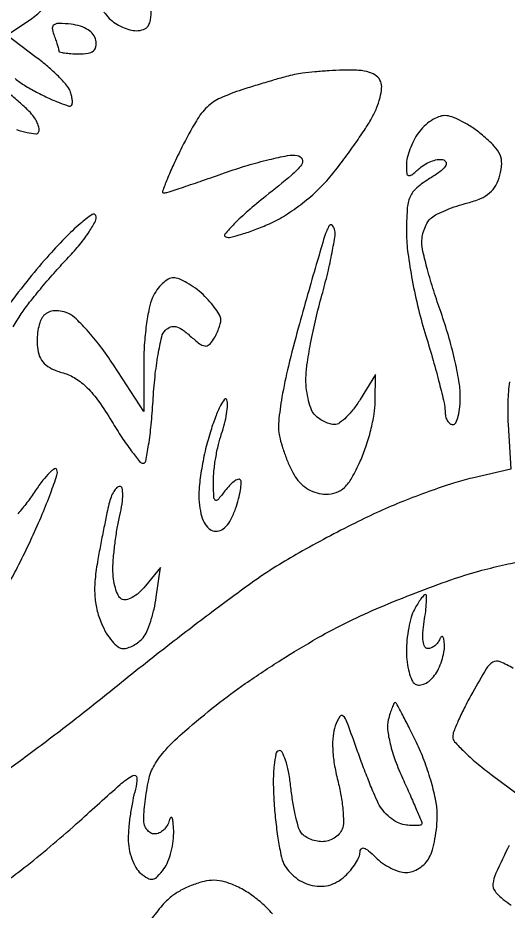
# Model space of a CAD drawing. Extents: x 3.4 to 43.8, y 4.7 to 62.8.
# Drawn here: x 12.75 to 18.12, y 32.66 to 42.44 of the extents above; entities that cross this region are included whole.
import ezdxf

# ---------------------------------------------------------------- set-up
doc = ezdxf.new("R2010")
doc.units = 0
doc.header["$MEASUREMENT"] = 0

msp = doc.modelspace()

# ---------------------------------------------------------------- linework, layer by layer
for points in [[(12.720267, 41.775513, 0.031082), (12.823607, 41.702103, 0.018757), (12.954178, 41.62769, 0.010974), (13.090158, 41.560566, 0.017167), (13.210222, 41.509484, 0.011521), (13.309457, 41.473834, 0.284105), (13.336653, 41.480253, 0.176835), (13.346637, 41.501719, 0.043388), (13.34658, 41.541301, 0.03909), (13.338491, 41.589497, 0.030505), (13.322522, 41.640149, 0.087961), (13.284331, 41.703591, 0.017751), (13.193986, 41.800018, 0.01823), (13.079356, 41.905953, 0.01616), (12.952723, 42.007777), (12.631185, 42.249639), (12.887846, 42.422869, 0.05074), (13.013696, 42.527822, 0.056321)], [(13.69057, 42.504434, 0.032599), (13.751571, 42.434915, 0.051857), (13.815204, 42.38327, 0.038299), (13.894782, 42.339631, 0.03906), (13.977342, 42.309779, 0.06732), (14.049643, 42.3, 0.084673), (14.126714, 42.313146, 0.157548), (14.176651, 42.35114, 0.117242), (14.203895, 42.42047, 0.036663), (14.211505, 42.53265, 0.026766)], [(12.734564, 41.21656, 0.026369), (12.852669, 41.185937, 0.024268), (12.94641, 41.171535, 0.287863), (12.977965, 41.187037, 0.169493), (12.984775, 41.217812, 0.053087), (12.974128, 41.264529, 0.046142), (12.950141, 41.3179, 0.036966), (12.915148, 41.370333, 0.038179), (12.857174, 41.433989, 0.00945), (12.752568, 41.528903, 0.009612), (12.628312, 41.633294, 0.009499)], [(12.701201, 39.05572, -0.028809), (12.786161, 39.196818, -0.017038), (12.880034, 39.324581, -0.007166), (13.014461, 39.490114, -0.00708), (13.163347, 39.663138, -0.009152), (13.305072, 39.817415, 0.018869), (13.430815, 39.959748, 0.026329), (13.531322, 40.096671, 0.025001), (13.600056, 40.213826, 0.203317), (13.604881, 40.274457, 0.503095), (13.565147, 40.287484, 0.023122), (13.434231, 40.185528, 0.022558), (13.264852, 40.026778, 0.011551), (13.066402, 39.813573, 0.014234), (12.847372, 39.552475, 0.008835), (12.604659, 39.234436, 0.008862)], [(18.135333, 38.454376, 0.032981), (18.114791, 38.238117, 0.021591), (18.1184, 37.987645), (18.1467, 37.49672), (17.7237, 37.399399, 0.021022), (17.52012, 37.343456, 0.008817), (17.250997, 37.251922, 0.008705), (16.9662, 37.143783, 0.011191), (16.7085, 37.034014, 0.010018), (16.443087, 36.907406, 0.006054), (16.133635, 36.747386, 0.006063), (15.830019, 36.580938, 0.010582), (15.583114, 36.434689, 0.017933), (15.30023, 36.244551, 0.00435), (14.847224, 35.909834, 0.004456), (14.334115, 35.516551, 0.00442), (13.826686, 35.113122, -0.00514), (13.331381, 34.720494, -0.006075), (12.854719, 34.359754, -0.005354), (12.44587, 34.064784, -0.037791)], [(12.649337, 36.238282, 0.008905), (12.777877, 36.484363, 0.007686), (12.904239, 36.747169, 0.007994), (13.018517, 37.005267, 0.011628), (13.110299, 37.236683, 0.007303), (13.179148, 37.43149, 0.163141), (13.179247, 37.490558, 0.477077), (13.153019, 37.500393, 0.060131), (13.097553, 37.458084, 0.036458), (13.023754, 37.374979, 0.017705), (12.941428, 37.259142, -0.018093), (12.850129, 37.130889, -0.01748), (12.748786, 37.008045, -0.017701)], [(12.598334, 32.964631, 0.008314), (12.851545, 33.157675, 0.008703), (13.138957, 33.392679, 0.008078), (13.425349, 33.643347, -0.002221), (13.870913, 34.042645, -0.052353), (14.008167, 34.140971, -0.5565), (14.052639, 34.116756, -0.084159), (14.038699, 33.99211, 0.020431), (14.008151, 33.866436, 0.012967), (13.982412, 33.71796, 0.013023), (13.964696, 33.570642, 0.023413), (13.959, 33.449067, 0.045695), (13.969055, 33.33927, 0.04072), (13.998966, 33.228636, 0.042978), (14.042862, 33.133263, 0.090451), (14.095055, 33.071002, 0.042777), (14.172666, 33.017078, 0.179145), (14.227788, 33.007776, 0.157948), (14.279942, 33.036311, 0.031378), (14.348855, 33.119113, 0.062793), (14.393323, 33.199373, 0.032232), (14.42913, 33.308854, 0.031435), (14.451902, 33.428032, 0.040987), (14.456786, 33.53892, 0.013968), (14.450717, 33.630964, 0.07994), (14.43849, 33.678195, 0.562596), (14.423684, 33.680177, 0.106216), (14.408283, 33.64965, -0.071619), (14.384452, 33.593064, -0.07028), (14.345504, 33.54509, -0.075733), (14.297925, 33.512723, -0.112012), (14.248897, 33.5016, -0.130505), (14.202869, 33.513822, -0.100656), (14.163655, 33.548196, -0.088483), (14.13728, 33.599616, -0.074493), (14.1282, 33.660225, -0.023202), (14.131895, 33.73981, -0.008305), (14.144301, 33.852758, -0.008219), (14.162026, 33.976352, -0.009629), (14.183012, 34.092908, -0.084924), (14.245435, 34.255372, -0.049552), (14.369596, 34.423778, -0.031648), (14.578451, 34.627596, -0.00933), (14.923262, 34.91291, -0.017035), (15.241213, 35.148912, -0.010308), (15.632455, 35.407398, -0.010322), (16.031972, 35.648289, -0.017828), (16.375007, 35.82963, -0.012001), (16.716312, 35.984774, -0.008312), (17.109117, 36.144413, -0.008387), (17.491816, 36.285246, -0.017023), (17.798014, 36.380568, -0.010432), (18.058355, 36.446184, -0.013926), (18.297334, 36.494175, -0.011121)], [(18.175297, 35.314993, 0.036195), (18.03021, 35.38718, 0.233225), (17.950887, 35.381703, 0.125881), (17.878903, 35.310828, 0.008263), (17.731147, 35.056428, 0.009831), (17.647303, 34.899236, 0.012516), (17.576516, 34.75092, 0.010526), (17.523396, 34.625006, 0.094825), (17.5122, 34.566503, 0.184849), (17.532864, 34.512519, 0.016169), (17.636086, 34.40467, 0.019512), (17.772387, 34.281219, 0.013912), (17.933938, 34.15346), (18.355676, 33.838603)], [(18.128198, 33.374784, 0.006016), (17.984399, 33.072436, 0.081896), (17.952146, 32.955204, 0.195254), (17.975497, 32.874177, 0.063449), (18.06601, 32.785027, 0.004258), (18.150952, 32.721444, 0.001418)], [(15.538958, 32.625976, 0.033989), (15.417645, 32.748041, 0.03324), (15.287338, 32.847942, 0.03639), (15.148698, 32.926381, 0.039578), (15.014479, 32.977363, 0.071094), (14.898065, 32.994, 0.05887), (14.790025, 32.981235, 0.032364), (14.662652, 32.941846, 0.031787), (14.536866, 32.884435, 0.043726), (14.432905, 32.816454, 0.049228), (14.330708, 32.718364, 0.01861), (14.207577, 32.563045, 0.018222)]]:
    msp.add_lwpolyline(points, format="xyb")
for points in [[(13.333288, 42.370192, 0.019049), (13.205688, 42.379899, 0.144481), (13.147835, 42.36518, 0.283863), (13.128103, 42.327416, 0.073818), (13.143661, 42.257523, -0.007722), (13.164315, 42.201111, -0.009512), (13.181756, 42.147858, -0.008134), (13.194774, 42.102791, -0.066332), (13.1976, 42.081581, 0.342593), (13.20838, 42.067694, 0.022364), (13.26155, 42.056593, 0.025007), (13.331845, 42.048751, 0.015277), (13.415303, 42.0462, 0.035513), (13.518763, 42.053558, 0.130965), (13.578546, 42.079005, 0.187724), (13.605688, 42.124618, 0.088497), (13.60493, 42.19425, 0.118766), (13.57647, 42.257326, 0.084141), (13.519027, 42.310056, 0.069324), (13.436151, 42.348702, 0.046003)], [(16.309305, 41.867186, 0.008088), (16.158223, 41.860646, 0.007532), (16.003795, 41.84912, 0.007532), (15.866874, 41.834741, 0.025184), (15.7779, 41.819464, 0.012602), (15.686992, 41.796676, 0.00314), (15.539578, 41.75475, 0.003207), (15.371467, 41.704623, 0.003217), (15.20419, 41.652395, 0.029353), (14.968582, 41.561619, 0.084536), (14.824075, 41.463788, 0.069509), (14.704864, 41.312763, 0.015486), (14.547322, 41.023317, 0.00769), (14.454192, 40.831554, 0.013608), (14.38418, 40.670251, 0.008181), (14.334422, 40.540399, 0.520727), (14.346319, 40.5234, 0.077761), (14.383217, 40.529173, 0.001563), (14.563596, 40.587659, 0.003665), (14.774018, 40.658326, 0.00245), (15.013872, 40.742155, -0.012112), (15.262904, 40.823827, -0.014422), (15.501597, 40.888307, -0.013244), (15.704434, 40.931225, -0.08509), (15.808909, 40.932505, -0.242257), (15.862666, 40.893073, -0.287667), (15.85663, 40.831451, -0.054107), (15.747205, 40.717687, -0.005849), (15.464394, 40.486627, 0.01068), (15.2697, 40.324398, 0.01981), (15.120025, 40.183369, 0.018122), (15.01825, 40.071745, 0.530848), (15.026998, 40.040501, 0.139992), (15.080756, 40.038157, 0.014876), (15.202893, 40.071217, 0.017432), (15.348629, 40.120966, 0.013164), (15.505083, 40.185304, 0.037165), (15.680533, 40.27906, 0.02455), (15.867453, 40.41086, 0.024349), (16.043028, 40.562363, 0.033305), (16.184355, 40.71603, 0.0088), (16.30545, 40.872251, 0.006826), (16.431896, 41.046348, 0.006909), (16.54542, 41.212042, 0.016511), (16.623821, 41.33882, 0.033655), (16.67825, 41.450486, 0.035604), (16.716029, 41.56639, 0.038116), (16.733586, 41.670099, 0.114983), (16.723825, 41.74067, 0.134742), (16.678117, 41.8028, 0.093374), (16.600437, 41.843482, 0.059872), (16.482127, 41.864599, 0.021032)], [(17.425906, 41.3694, 0.095964), (17.355871, 41.355833, 0.048325), (17.275695, 41.314168, 0.04553), (17.198373, 41.253307, 0.050531), (17.136297, 41.181376, 0.035189), (17.08588, 41.097394, 0.027968), (17.043286, 41.000559, 0.028744), (17.013907, 40.90592, 0.060957), (17.0046, 40.829864, 0.020615), (17.008476, 40.735903, 0.325657), (17.028218, 40.713031, 0.228331), (17.062781, 40.720758, 0.011938), (17.15265, 40.795349, -0.048737), (17.21764, 40.841672, -0.048844), (17.290322, 40.8745, -0.053353), (17.359544, 40.889981, -0.115359), (17.413419, 40.883688, -0.261501), (17.439011, 40.85411, -0.213358), (17.429791, 40.812627, -0.07585), (17.372231, 40.755653, -0.020625), (17.265369, 40.68447, 0.038388), (17.118484, 40.578915, 0.116811), (17.045731, 40.480867, 0.086843), (17.013308, 40.343966, 0.015539), (17.00587, 40.080493, 0.032784), (17.020791, 39.862662, 0.013084), (17.068518, 39.567124, 0.012883), (17.136774, 39.250062, 0.015841), (17.217358, 38.9583, -0.005697), (17.297861, 38.688299, -0.007204), (17.365829, 38.43682, -0.005831), (17.417178, 38.225061, -0.0566), (17.427588, 38.13345, 0.055194), (17.433864, 38.076816, 0.074783), (17.452448, 38.02889, 0.094244), (17.479921, 37.996741, 0.170557), (17.5122, 37.9854, 0.288454), (17.544773, 38.005897, 0.048069), (17.571425, 38.078592, 0.040071), (17.58957, 38.181076, 0.025197), (17.595016, 38.30265, 0.042144), (17.580454, 38.464263, 0.013504), (17.53226, 38.700667, 0.013366), (17.464155, 38.962099, 0.014557), (17.383884, 39.2121, -0.008645), (17.303708, 39.452026, -0.010007), (17.235925, 39.683214, -0.009154), (17.186178, 39.880602, -0.056692), (17.174169, 39.984291, -0.05181), (17.181839, 40.059614, -0.04265), (17.204972, 40.137064, -0.044365), (17.239047, 40.205124, -0.082096), (17.27955, 40.251615, -0.058534), (17.339363, 40.290238, -0.016952), (17.439748, 40.335372, -0.016797), (17.557202, 40.378917, -0.017195), (17.676405, 40.414107, 0.037725), (17.816996, 40.461962, 0.076822), (17.915794, 40.52347, 0.087598), (17.983299, 40.605955, 0.062527), (18.028341, 40.71672, 0.054547), (18.047829, 40.843654, 0.114107), (18.029659, 40.941356, 0.08992), (17.966455, 41.035658, 0.025372), (17.836495, 41.156787, 0.027659), (17.728158, 41.238158, 0.02778), (17.611655, 41.306945, 0.028911), (17.503696, 41.355157, 0.090797)], [(16.216372, 40.125833, 0.059747), (16.196373, 40.164406, 0.324537), (16.175487, 40.171924, 0.202004), (16.153355, 40.153999, 0.029583), (16.128628, 40.1004, 0.021258), (16.098682, 40.013135, 0.001185), (16.017693, 39.737413, 0.001826), (15.923262, 39.408613, 0.001336), (15.820729, 39.0429, 0.008559), (15.71277, 38.62629, 0.016127), (15.642338, 38.286165, 0.018622), (15.606383, 38.02085, 0.075554), (15.615055, 37.8585, 0.025133), (15.643939, 37.74744, 0.016734), (15.687581, 37.623338, 0.016865), (15.738157, 37.505478, 0.031374), (15.788155, 37.41435, 0.062281), (15.85217, 37.336619, 0.060011), (15.934106, 37.275922, 0.060976), (16.026784, 37.237185, 0.068633), (16.122387, 37.224, 0.081777), (16.236391, 37.242771, 0.109301), (16.325839, 37.296891, 0.074361), (16.406838, 37.401151, 0.021487), (16.499278, 37.58355, 0.025828), (16.561894, 37.742876, 0.019163), (16.614995, 37.924462, 0.019478), (16.651935, 38.10016, 0.04079), (16.664026, 38.2392), (16.665568, 38.5353), (16.497927, 38.26035, -0.027318), (16.425585, 38.155094, -0.033936), (16.346859, 38.066167, -0.03616), (16.272807, 38.003024, -0.159778), (16.219063, 37.9854, -0.072743), (16.169114, 37.992706, -0.038713), (16.11069, 38.015221, -0.037534), (16.053365, 38.048065, -0.047559), (16.00632, 38.08692, -0.100696), (15.967222, 38.145991, -0.033333), (15.934621, 38.245255, -0.031628), (15.912285, 38.363019, -0.031064), (15.9048, 38.483374, -0.036631), (15.916118, 38.637649, -0.010434), (15.956154, 38.874685, -0.010448), (16.0127, 39.141173, -0.010896), (16.079622, 39.401337, 0.009181), (16.143812, 39.647377, 0.012572), (16.191907, 39.871157, 0.009367), (16.223534, 40.057837, 0.127702)], [(14.453577, 39.5928, 0.134181), (14.397058, 39.577354, 0.05641), (14.333618, 39.529503, 0.050268), (14.273495, 39.459753, 0.04589), (14.22638, 39.377319, 0.057038), (14.188469, 39.260411, 0.016584), (14.15704, 39.073345, 0.016438), (14.135418, 38.858741, 0.016887), (14.1282, 38.645103), (14.1282, 38.128368), (13.796757, 38.641175, 0.018678), (13.656166, 38.841841, 0.021878), (13.507826, 39.020753, 0.021472), (13.371063, 39.159297, 0.11085), (13.278595, 39.213244, 0.049647), (13.194202, 39.231066, 0.079712), (13.120887, 39.227384, 0.09453), (13.061346, 39.202367, 0.102114), (13.017072, 39.157703, 0.072183), (12.989881, 39.098936, 0.031824), (12.97068, 39.015286, 0.030667), (12.961302, 38.922463, 0.036002), (12.964184, 38.834093, 0.069646), (12.989383, 38.732722, 0.10055), (13.040093, 38.655849, 0.086807), (13.122963, 38.597428, 0.040837), (13.246028, 38.551213, -0.070946), (13.382334, 38.490462, -0.055695), (13.50907, 38.3896, -0.042759), (13.637291, 38.237944, -0.019341), (13.779521, 38.01977, 0.010376), (13.889351, 37.844507, 0.015575), (13.992991, 37.696752, 0.010416), (14.083878, 37.580529, 0.225273), (14.122073, 37.5624, 0.35809), (14.15093, 37.586107, 0.009329), (14.182357, 37.762123, 0.015567), (14.210362, 37.981637, 0.009484), (14.23042, 38.242309, -0.012333), (14.25253, 38.509749, -0.016498), (14.286538, 38.750816, -0.013696), (14.326402, 38.946936, -0.140279), (14.36619, 39.01863, -0.104849), (14.421814, 39.054793, -0.149905), (14.480141, 39.058879, -0.098153), (14.54881, 39.027938, -0.029144), (14.638966, 38.955435, 0.018868), (14.739178, 38.871398, 0.130561), (14.797709, 38.846621, 0.223197), (14.844447, 38.860996, 0.067403), (14.893469, 38.919364, 0.028311), (14.923476, 38.97334, 0.024047), (14.949036, 39.033343, 0.024746), (14.966992, 39.090353, 0.060426), (14.972905, 39.133903, 0.130474), (14.961216, 39.180604, 0.027748), (14.916302, 39.252208, 0.027259), (14.853257, 39.331753, 0.02298), (14.778397, 39.408853, 0.029635), (14.693954, 39.479251, 0.030111), (14.602213, 39.538766, 0.031576), (14.516473, 39.58041, 0.097561)], [(15.038469, 38.257894, 0.591036), (15.0135, 38.262475, 0.05423), (14.969897, 38.19538, 0.028218), (14.914342, 38.068083, 0.012586), (14.855067, 37.894979, 0.019991), (14.800527, 37.693822, 0.017028), (14.758841, 37.47792, 0.017365), (14.734427, 37.278728, 0.045627), (14.734998, 37.13493, 0.03353), (14.755581, 37.009135, 0.063552), (14.791325, 36.913055, 0.085646), (14.84041, 36.849017, 0.140654), (14.900968, 36.818523, 0.146396), (14.966848, 36.825381, 0.104719), (15.028243, 36.867666, 0.072749), (15.08424, 36.94715, 0.033282), (15.134, 37.064199, 0.017987), (15.167129, 37.171502, 0.025638), (15.188132, 37.268979, 0.023806), (15.19712, 37.347928, 0.216059), (15.185207, 37.379593, 0.296849), (15.15986, 37.384949, 0.063191), (15.118216, 37.362465, 0.047155), (15.068737, 37.319459, 0.028346), (15.018316, 37.260124, -0.01232), (14.940019, 37.161765, -0.405568), (14.912514, 37.158915, -0.221022), (14.895949, 37.191655, -0.005774), (14.892291, 37.359426, -0.028453), (14.897871, 37.479002, -0.016207), (14.917489, 37.622427, -0.016148), (14.946686, 37.765992, -0.02563), (14.981849, 37.886378, 0.02223), (15.014538, 37.99553, 0.023826), (15.036534, 38.104669, 0.02427), (15.046317, 38.199583, 0.09426)], [(13.867102, 37.3086, 0.1996), (13.835498, 37.29546, 0.055888), (13.801533, 37.252685, 0.047051), (13.770618, 37.191124, 0.034682), (13.747914, 37.11825, 0.007221), (13.725567, 37.017494, 0.00204), (13.693669, 36.859914, 0.002056), (13.659083, 36.681554, 0.00217), (13.626599, 36.506108, 0.020401), (13.59683, 36.291675, 0.038325), (13.59324, 36.116885, 0.044305), (13.615847, 35.961667, 0.040671), (13.66578, 35.808158, 0.034736), (13.718838, 35.702459, 0.043275), (13.782774, 35.613122, 0.049059), (13.84763, 35.550846, 0.168328), (13.902024, 35.532, 0.080293), (13.955514, 35.540645, 0.044218), (14.016477, 35.567059, 0.042646), (14.075109, 35.605681, 0.052636), (14.121935, 35.651351, 0.072614), (14.163126, 35.718876, 0.022259), (14.205128, 35.831053, 0.02176), (14.241514, 35.962401, 0.022222), (14.266049, 36.095501), (14.311111, 36.4203), (14.146664, 36.217783, -0.040207), (14.076292, 36.144097, -0.05658), (14.002129, 36.09171, -0.071076), (13.934984, 36.066433, -0.195354), (13.886008, 36.074726, -0.143593), (13.84908, 36.115826, -0.042088), (13.818654, 36.196019, -0.038488), (13.798134, 36.296445, -0.033036), (13.791818, 36.404143, -0.019999), (13.797808, 36.530232, -0.010183), (13.814885, 36.687992, -0.0101), (13.839134, 36.850201, -0.014897), (13.867509, 36.99135, 0.019643), (13.891392, 37.116276, 0.037742), (13.898943, 37.217907, 0.049907), (13.891796, 37.288425, 0.356567)], [(17.213758, 36.1242, 0.217826), (17.196084, 36.116117, 0.018476), (17.164016, 36.076131, 0.021828), (17.1282, 36.023253, 0.015077), (17.092177, 35.960562, 0.053933), (17.058499, 35.877125, 0.02197), (17.030326, 35.757846, 0.021432), (17.011029, 35.625839, 0.025579), (17.0046, 35.500255, 0.030349), (17.011768, 35.382272, 0.036305), (17.033221, 35.273043, 0.039308), (17.064443, 35.186189, 0.149487), (17.102034, 35.143368, 0.158721), (17.14789, 35.132207, 0.087512), (17.204354, 35.146663, 0.072019), (17.262668, 35.183959, 0.056718), (17.313534, 35.239145, 0.046951), (17.35673, 35.31161, 0.032325), (17.392131, 35.400481, 0.032666), (17.415234, 35.491282, 0.055597), (17.420921, 35.56932, 0.022632), (17.415782, 35.630662, 0.124628), (17.403669, 35.66127, 0.458048), (17.388259, 35.662614, 0.104166), (17.371571, 35.63775, -0.066241), (17.348645, 35.597317, -0.061232), (17.315403, 35.563064, -0.065262), (17.277344, 35.539849, -0.104727), (17.240281, 35.532, -0.284249), (17.207259, 35.552423, -0.081897), (17.188748, 35.61235, -0.051307), (17.185603, 35.705825, -0.023001), (17.199712, 35.8281, 0.01051), (17.215696, 35.941647, 0.017861), (17.223659, 36.037221, 0.012375), (17.225367, 36.112615, 0.4136)], [(16.881423, 34.9398, 0.291348), (16.868949, 34.931857, 0.013917), (16.848351, 34.88433, 0.019133), (16.82658, 34.823343, 0.012208), (16.805753, 34.750968, 0.094482), (16.798591, 34.644826, 0.030321), (16.827251, 34.488795, 0.027132), (16.883507, 34.304675, 0.019641), (16.965086, 34.106244, -0.00294), (17.04507, 33.928787, -0.00443), (17.11249, 33.77312, -0.001839), (17.168436, 33.639374, -0.098441), (17.1738, 33.612393, -0.357831), (17.162959, 33.599184, -0.034528), (17.118715, 33.593524, -0.031656), (17.058176, 33.593832, -0.018702), (16.986277, 33.601466, -0.085949), (16.906962, 33.62728, -0.050522), (16.823688, 33.682687, -0.048639), (16.749266, 33.757086, -0.059198), (16.69611, 33.84, -0.014192), (16.646812, 33.949378, -0.004723), (16.58071, 34.112215, -0.004697), (16.510847, 34.294074, -0.005334), (16.447396, 34.469691, 0.004653), (16.354052, 34.729145, 0.111071), (16.31213, 34.793708, 0.490815), (16.27453, 34.788452, 0.041288), (16.22646, 34.685503, 0.065861), (16.201366, 34.574737, 0.033882), (16.198017, 34.432287, 0.029753), (16.215173, 34.267462, 0.021925), (16.252911, 34.087809, -0.019006), (16.287809, 33.926363, -0.021059), (16.308938, 33.768155, -0.020982), (16.31554, 33.632698, -0.093558), (16.301369, 33.554747, -0.09465), (16.268706, 33.502082, -0.066833), (16.215022, 33.457463, -0.064664), (16.149388, 33.427296, -0.075564), (16.081648, 33.417, -0.056813), (16.012856, 33.424842, -0.049483), (15.944139, 33.448064, -0.052132), (15.885658, 33.482246, -0.093616), (15.84785, 33.52275, -0.074437), (15.819259, 33.587518, -0.013323), (15.787708, 33.716191, -0.014128), (15.75879, 33.870242, -0.012343), (15.737107, 34.032772, 0.020118), (15.714224, 34.18608, 0.034241), (15.681317, 34.311365, 0.039553), (15.644179, 34.398144, 0.353482), (15.6087, 34.413472, 0.280496), (15.575978, 34.378496, 0.02479), (15.556416, 34.25381, 0.025863), (15.54741, 34.088198, 0.014994), (15.552865, 33.888929, 0.011146), (15.569313, 33.682859, 0.011182), (15.594916, 33.477949, 0.011062), (15.625173, 33.300393, 0.043128), (15.655623, 33.193341, 0.075556), (15.699969, 33.114826, 0.04978), (15.771889, 33.039829, 0.049116), (15.858674, 32.979339, 0.066261), (15.947517, 32.944036, 0.052565), (16.054876, 32.928811, 0.069966), (16.152775, 32.939016, 0.07011), (16.243911, 32.975794, 0.053052), (16.331209, 33.039385, 0.034088), (16.394653, 33.105196, 0.034485), (16.448299, 33.178775, 0.03665), (16.48563, 33.249139, 0.104001), (16.497, 33.303212, -0.175077), (16.509875, 33.338856, -0.307693), (16.538749, 33.347174, -0.097902), (16.589569, 33.318636, -0.019639), (16.6662, 33.2478, 0.043146), (16.743208, 33.183048, 0.036448), (16.834526, 33.128302, 0.037991), (16.925789, 33.090655, 0.078989), (17.001623, 33.0786, 0.085768), (17.071699, 33.09071, 0.057675), (17.144744, 33.126669, 0.056312), (17.209576, 33.179654, 0.070544), (17.255423, 33.242238, 0.055172), (17.289113, 33.326302, 0.021733), (17.317274, 33.44796, 0.021195), (17.336568, 33.583274, 0.024817), (17.343, 33.712777, 0.049767), (17.328068, 33.862426, 0.019402), (17.279067, 34.064669, 0.018979), (17.208676, 34.281089, 0.02237), (17.125356, 34.479739, 0.004371), (17.040025, 34.65611, 0.007042), (16.963923, 34.804657, 0.002183), (16.896239, 34.930974, 0.275288)]]:
    msp.add_lwpolyline(points, format="xyb", close=True)

doc.saveas('drawing.dxf')
